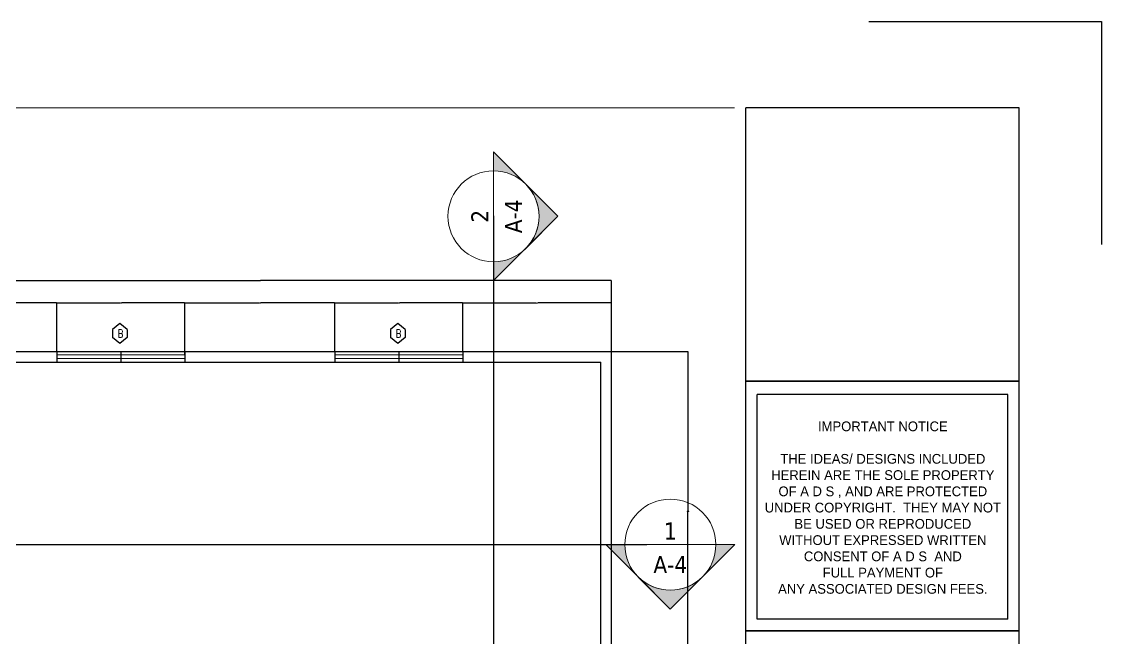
# Model space of a CAD drawing. Header units: inches. Extents: x 26998 to 46838, y -509 to 4343.
# Drawn here: x 37493 to 38100, y 3993 to 4340 of the extents above; entities that cross this region are included whole.
import ezdxf
from ezdxf.enums import TextEntityAlignment as Align

# ---------------------------------------------------------------- set-up
doc = ezdxf.new("R2010")
doc.units = ezdxf.units.IN
doc.header["$LTSCALE"] = 0.5
doc.header["$MEASUREMENT"] = 0
doc.layers.get('Defpoints').update_dxf_attribs({"color": 140})
doc.layers.add('S-Structural', color=1, linetype='Continuous', lineweight=20)
doc.layers.add('TXT', color=4, linetype='Continuous', lineweight=9)
doc.layers.add('Title Block', color=7, linetype='Continuous')
doc.layers.add('windows', color=4, linetype='Continuous')
doc.styles.add('HS-DESIGN-PLAN', font='GOTHIC.TTF', dxfattribs={"height": 0.09375})
doc.styles.get("Standard").update_dxf_attribs({"font": 'romans.shx', "width": 0.75})
doc.styles.add('Tahoma', font='tahoma.ttf')
doc.dimstyles.get("Standard").update_dxf_attribs({"dimtxt": 0.18, "dimasz": 0.18, "dimexe": 0.18, "dimexo": 0.0625, "dimgap": 0.09, "dimtad": 0, "dimtih": 1, "dimtoh": 1, "dimdec": 4, "dimzin": 0, "dimdsep": 46, "dimtxsty": 'Standard', "dimcen": 0.09, "dimadec": 0, "dimazin": 0, "dimtfac": 1, "dimtdec": 4, "dimtofl": 0, "dimtmove": 0, "dimatfit": 3, "dimfxl": 1, "dimtolj": 1, "dimtzin": 0, "dimarcsym": 0})

# ---------------------------------------------------------------- blocks, each defined once
blk = doc.blocks.new('*D1123')
at = {"layer": 'Defpoints', "color": 0, "transparency": 16777216}
for p in [(37824.27, 4194.49), (37428.47, 4154.69), (37824.27, 4154.69)]:
    blk.add_point(p, dxfattribs=at)
at = {"layer": 'Title Block', "color": 0, "lineweight": -2, "transparency": 16777216}
for p, q in [((37428.47, 4154.76), (37428.47, 4194.67)), ((37428.65, 4194.49), (37625.81, 4194.49)), ((37824.09, 4194.49), (37626.92, 4194.49)), ((37824.27, 4154.76), (37824.27, 4194.67))]:
    blk.add_line(p, q, dxfattribs=at)
at = {"layer": 'Title Block', "color": 0, "transparency": 16777216}
for points in [[(37428.65, 4194.52), (37428.65, 4194.46), (37428.47, 4194.49)], [(37824.09, 4194.52), (37824.09, 4194.46), (37824.27, 4194.49)]]:
    blk.add_solid(points, dxfattribs=at)
at = {"layer": 'Title Block', "color": 0, "transparency": 16777216, "insert": (37626.37, 4194.49), "char_height": 0.18, "attachment_point": 5}
blk.add_mtext('\\A1;395.8000', dxfattribs=at)
blk = doc.blocks.new('*D1124')
at = {"layer": 'Defpoints', "color": 0, "transparency": 16777216}
for p in [(37824.27, 4154.69), (37824.27, 3974.69), (37867.27, 3974.69)]:
    blk.add_point(p, dxfattribs=at)
at = {"layer": 'Title Block', "color": 0, "lineweight": -2, "transparency": 16777216}
for p, q in [((37824.33, 4154.69), (37867.45, 4154.69)), ((37867.27, 4154.51), (37867.27, 4064.87)), ((37867.27, 3974.87), (37867.27, 4064.51)), ((37824.33, 3974.69), (37867.45, 3974.69))]:
    blk.add_line(p, q, dxfattribs=at)
at = {"layer": 'Title Block', "color": 0, "transparency": 16777216}
for points in [[(37867.24, 4154.51), (37867.3, 4154.51), (37867.27, 4154.69)], [(37867.24, 3974.87), (37867.3, 3974.87), (37867.27, 3974.69)]]:
    blk.add_solid(points, dxfattribs=at)
at = {"layer": 'Title Block', "color": 0, "transparency": 16777216, "insert": (37867.27, 4064.69), "char_height": 0.18, "attachment_point": 5}
blk.add_mtext('\\A1;180.0000', dxfattribs=at)
blk = doc.blocks.new('*D1113')
at = {"layer": 'Defpoints', "color": 0, "transparency": 16777216}
for p in [(37584.38, 4181.99), (37512.38, 4154.68), (37584.38, 4154.68)]:
    blk.add_point(p, dxfattribs=at)
at = {"layer": 'Title Block', "color": 0, "lineweight": -2, "transparency": 16777216}
for p, q in [((37512.38, 4154.74), (37512.38, 4182.17)), ((37512.56, 4181.99), (37547.89, 4181.99)), ((37584.2, 4181.99), (37548.87, 4181.99)), ((37584.38, 4154.74), (37584.38, 4182.17))]:
    blk.add_line(p, q, dxfattribs=at)
at = {"layer": 'Title Block', "color": 0, "transparency": 16777216}
for points in [[(37512.56, 4182.02), (37512.56, 4181.96), (37512.38, 4181.99)], [(37584.2, 4182.02), (37584.2, 4181.96), (37584.38, 4181.99)]]:
    blk.add_solid(points, dxfattribs=at)
at = {"layer": 'Title Block', "color": 0, "transparency": 16777216, "insert": (37548.38, 4181.99), "char_height": 0.18, "attachment_point": 5}
blk.add_mtext('\\A1;72.0000', dxfattribs=at)
blk = doc.blocks.new('*D1114')
at = {"layer": 'Defpoints', "color": 0, "transparency": 16777216}
for p in [(37740.77, 4181.99), (37668.77, 4154.69), (37740.77, 4154.69)]:
    blk.add_point(p, dxfattribs=at)
at = {"layer": 'Title Block', "color": 0, "lineweight": -2, "transparency": 16777216}
for p, q in [((37668.77, 4154.76), (37668.77, 4182.17)), ((37668.95, 4181.99), (37704.28, 4181.99)), ((37740.59, 4181.99), (37705.26, 4181.99)), ((37740.77, 4154.76), (37740.77, 4182.17))]:
    blk.add_line(p, q, dxfattribs=at)
at = {"layer": 'Title Block', "color": 0, "transparency": 16777216}
for points in [[(37668.95, 4182.02), (37668.95, 4181.96), (37668.77, 4181.99)], [(37740.59, 4182.02), (37740.59, 4181.96), (37740.77, 4181.99)]]:
    blk.add_solid(points, dxfattribs=at)
at = {"layer": 'Title Block', "color": 0, "transparency": 16777216, "insert": (37704.77, 4181.99), "char_height": 0.18, "attachment_point": 5}
blk.add_mtext('\\A1;72.0000', dxfattribs=at)
blk = doc.blocks.new('*D1115')
at = {"layer": 'Defpoints', "color": 0, "transparency": 16777216}
for p in [(37428.47, 4181.99), (37428.47, 4154.69), (37512.38, 4154.68)]:
    blk.add_point(p, dxfattribs=at)
at = {"layer": 'Title Block', "color": 0, "lineweight": -2, "transparency": 16777216}
for p, q in [((37428.47, 4154.76), (37428.47, 4182.17)), ((37428.65, 4181.99), (37469.93, 4181.99)), ((37512.2, 4181.99), (37470.91, 4181.99)), ((37512.38, 4154.74), (37512.38, 4182.17))]:
    blk.add_line(p, q, dxfattribs=at)
at = {"layer": 'Title Block', "color": 0, "transparency": 16777216}
for points in [[(37428.65, 4182.02), (37428.65, 4181.96), (37428.47, 4181.99)], [(37512.2, 4182.02), (37512.2, 4181.96), (37512.38, 4181.99)]]:
    blk.add_solid(points, dxfattribs=at)
at = {"layer": 'Title Block', "color": 0, "transparency": 16777216, "insert": (37470.42, 4181.99), "char_height": 0.18, "attachment_point": 5}
blk.add_mtext('\\A1;83.9096', dxfattribs=at)
blk = doc.blocks.new('*D1116')
at = {"layer": 'Defpoints', "color": 0, "transparency": 16777216}
for p in [(37824.27, 4181.99), (37740.77, 4154.69), (37824.27, 4154.69)]:
    blk.add_point(p, dxfattribs=at)
at = {"layer": 'Title Block', "color": 0, "lineweight": -2, "transparency": 16777216}
for p, q in [((37740.77, 4154.76), (37740.77, 4182.17)), ((37740.95, 4181.99), (37782.03, 4181.99)), ((37824.09, 4181.99), (37783.01, 4181.99)), ((37824.27, 4154.76), (37824.27, 4182.17))]:
    blk.add_line(p, q, dxfattribs=at)
at = {"layer": 'Title Block', "color": 0, "transparency": 16777216}
for points in [[(37740.95, 4182.02), (37740.95, 4181.96), (37740.77, 4181.99)], [(37824.09, 4182.02), (37824.09, 4181.96), (37824.27, 4181.99)]]:
    blk.add_solid(points, dxfattribs=at)
at = {"layer": 'Title Block', "color": 0, "transparency": 16777216, "insert": (37782.52, 4181.99), "char_height": 0.18, "attachment_point": 5}
blk.add_mtext('\\A1;83.5000', dxfattribs=at)
blk = doc.blocks.new('*D1117')
at = {"layer": 'Defpoints', "color": 0, "transparency": 16777216}
for p in [(37668.77, 4181.99), (37668.77, 4154.69), (37584.38, 4152.68)]:
    blk.add_point(p, dxfattribs=at)
at = {"layer": 'Title Block', "color": 0, "lineweight": -2, "transparency": 16777216}
for p, q in [((37584.38, 4152.74), (37584.38, 4182.17)), ((37584.56, 4181.99), (37626.08, 4181.99)), ((37668.59, 4181.99), (37627.06, 4181.99)), ((37668.77, 4154.76), (37668.77, 4182.17))]:
    blk.add_line(p, q, dxfattribs=at)
at = {"layer": 'Title Block', "color": 0, "transparency": 16777216}
for points in [[(37584.56, 4182.02), (37584.56, 4181.96), (37584.38, 4181.99)], [(37668.59, 4182.02), (37668.59, 4181.96), (37668.77, 4181.99)]]:
    blk.add_solid(points, dxfattribs=at)
at = {"layer": 'Title Block', "color": 0, "transparency": 16777216, "insert": (37626.57, 4181.99), "char_height": 0.18, "attachment_point": 5}
blk.add_mtext('\\A1;84.3904', dxfattribs=at)
blk = doc.blocks.new('*U948')
h = blk.add_hatch(color=256)
edge = h.paths.add_edge_path()
edge.add_line((0.25, 0), (0.3536, 0))
edge.add_line((0.3536, 0), (0, -0.3536))
edge.add_line((0, -0.3536), (-0.3536, 0))
edge.add_line((-0.3536, 0), (-0.25, 0))
edge.add_arc((0, 0), 0.25, 180, 360)
blk.add_line((-0.25, 0), (0.25, 0))
for points in [[(0.25, 0), (0.3536, 0), (0, -0.3536), (-0.3536, 0), (-0.25, 0, 1)], [(-0.1768, -0.1768, 0.414214), (0.1768, -0.1768), (0, -0.3536), (-0.1768, -0.1768)]]:
    blk.add_lwpolyline(points, format="xyb", close=True)
blk.add_circle((0, 0), 0.25)
at = {"style": 'Tahoma', "flags": 8}
blk.add_attdef('VIEWNUMBER', text='', height=0.0938, dxfattribs=at).set_placement((0, 0), align=Align.BOTTOM_CENTER)
blk.add_attdef('SHEETNUMBER', text='', height=0.0938, dxfattribs=at).set_placement((0, -0.0625), align=Align.TOP_CENTER)

msp = doc.modelspace()

# ---------------------------------------------------------------- linework, layer by layer
at = {"color": 1}
for p, q in [((37758.0455989, 4230.9153056), (37758.0455989, 3490.427233)), ((37219.1666754, 4045.9391275), (37844.1704897, 4045.9391275))]:
    msp.add_line(p, q, dxfattribs=at)
msp.add_lwpolyline([(36398.5687278, 4291.6919129, 0.5, 0.5, 0), (37893.6279625, 4291.6919129, 0, 0, 0), (37893.6279625, 3165.2426914, 0.5, 0.5, 0), (36398.5687278, 3165.2426914, 0.5, 0.5, 0)], format="xyseb")
at = {"layer": 'Title Block'}
for p, q in [((37969.0841208, 4340.2688729), (38099.8877058, 4340.2688729)), ((37969.0841208, 4340.2688729), (38099.8877058, 4340.2688729)), ((37969.0841208, 4340.2688729), (38099.8877058, 4340.2688729)), ((37969.0841208, 4340.2688729), (38099.8877058, 4340.2688729)), ((37969.0841208, 4340.2688729), (38099.8877058, 4340.2688729)), ((37969.0841208, 4340.2688729), (38099.8877058, 4340.2688729)), ((37969.0841208, 4340.2688729), (38099.8877058, 4340.2688729)), ((37969.0841208, 4340.2688729), (38099.8877058, 4340.2688729)), ((38099.8877058, 4340.2688729), (38099.8877058, 4214.7783929)), ((38099.8877058, 4340.2688729), (38099.8877058, 4214.7783929)), ((38099.8877058, 4340.2688729), (38099.8877058, 4214.7783929)), ((38099.8877058, 4340.2688729), (38099.8877058, 4214.7783929)), ((38099.8877058, 4340.2688729), (38099.8877058, 4214.7783929)), ((38099.8877058, 4340.2688729), (38099.8877058, 4214.7783929)), ((38099.8877058, 4340.2688729), (38099.8877058, 4214.7783929)), ((38099.8877058, 4340.2688729), (38099.8877058, 4214.7783929)), ((38099.8877058, 4340.2688729), (38099.8877058, 4214.7783929)), ((38099.8877058, 4340.2688729), (38099.8877058, 4214.7783929)), ((38099.8877058, 4340.2688729), (38099.8877058, 4214.7783929)), ((38099.8877058, 4340.2688729), (38099.8877058, 4214.7783929)), ((38099.8877058, 4340.2688729), (38099.8877058, 4214.7783929)), ((38099.8877058, 4340.2688729), (38099.8877058, 4214.7783929)), ((38099.8877058, 4340.2688729), (38099.8877058, 4214.7783929)), ((38099.8877058, 4340.2688729), (38099.8877058, 4214.7783929)), ((38099.8877058, 4340.2688729), (38099.8877058, 4214.7783929)), ((38099.8877058, 4340.2688729), (38099.8877058, 4214.7783929)), ((38099.8877058, 4340.2688729), (38099.8877058, 4214.7783929)), ((38099.8877058, 4340.2688729), (38099.8877058, 4214.7783929)), ((38099.8877058, 4340.2688729), (38099.8877058, 4214.7783929)), ((38099.8877058, 4340.2688729), (38099.8877058, 4214.7783929)), ((38099.8877058, 4340.2688729), (38099.8877058, 4214.7783929)), ((38099.8877058, 4340.2688729), (38099.8877058, 4214.7783929)), ((38099.8877058, 4340.2688729), (38099.8877058, 4214.7783929)), ((38099.8877058, 4340.2688729), (38099.8877058, 4214.7783929)), ((38099.8877058, 4340.2688729), (38099.8877058, 4214.7783929)), ((38099.8877058, 4340.2688729), (38099.8877058, 4214.7783929)), ((38099.8877058, 4340.2688729), (38099.8877058, 4214.7783929)), ((38099.8877058, 4340.2688729), (38099.8877058, 4214.7783929)), ((37899.9530875, 3165.2426815), (37899.9530875, 4291.6919029)), ((38053.5680875, 4291.6919029), (37899.9530875, 4291.6919029)), ((38053.5680875, 3165.2426815), (38053.5680875, 4291.6919029)), ((37428.4675686, 4154.6930304), (37824.2675686, 4154.6930304)), ((37512.3772034, 4154.6789783), (37512.3772034, 4148.6789783)), ((37548.3772034, 4154.6789783), (37548.3772034, 4148.6789783)), ((37548.3772034, 4154.6789783), (37548.3772034, 4148.6789783)), ((37584.3772034, 4154.6789783), (37584.3772034, 4148.6789783)), ((37668.7675686, 4154.6930304), (37668.7675686, 4148.6930304)), ((37704.7675686, 4154.6930304), (37704.7675686, 4148.6930304)), ((37704.7675686, 4154.6930304), (37704.7675686, 4148.6930304)), ((37740.7675686, 4154.6930304), (37740.7675686, 4148.6930304)), ((37824.2675686, 3974.6930304), (37824.2675686, 4154.6930304)), ((37434.4675686, 4148.6930304), (37818.2675686, 4148.6930304)), ((37818.2675686, 3974.6930304), (37818.2675686, 4148.6930304)), ((37899.9530875, 4138.0094029), (38053.5680875, 4138.0094029)), ((37899.9530875, 4138.0094029), (38053.5680875, 4138.0094029)), ((37899.9530875, 4138.0094029), (38053.5680875, 4138.0094029)), ((37899.9530875, 4138.0094029), (38053.5680875, 4138.0094029)), ((38053.5680875, 4138.0094029), (37899.9530875, 4138.0094029)), ((37906.2230875, 4004.1006529), (37906.2230875, 4130.4219029)), ((38047.2980875, 4130.4219029), (37906.2230875, 4130.4219029)), ((37906.2230875, 4004.1006529), (37906.2230875, 4130.4219029)), ((38047.2980875, 4004.1006529), (38047.2980875, 4130.4219029)), ((38047.2980875, 4004.1006529), (37906.2230875, 4004.1006529)), ((37899.9530875, 3997.5094029), (38053.5680875, 3997.5094029)), ((37899.9530875, 3997.5094029), (38053.5680875, 3997.5094029)), ((37899.9530875, 3997.5094029), (38053.5680875, 3997.5094029)), ((38053.5680875, 3997.5094029), (37899.9530875, 3997.5094029))]:
    msp.add_line(p, q, dxfattribs=at)
at = {"layer": 'Title Block', "const_width": 0.5}
for points in [[(37899.9530875, 4291.6919029), (38053.5680875, 4291.6919029)], [(37899.9530875, 3165.2426815), (37899.9530875, 4291.6919029)], [(38053.5680875, 3165.2426815), (38053.5680875, 4291.6919029)], [(37899.9530875, 4138.0094029), (38053.5680875, 4138.0094029)], [(37899.9530875, 4138.0094029), (38053.5680875, 4138.0094029)], [(37899.9530875, 3997.5094029), (38053.5680875, 3997.5094029)], [(37899.9530875, 3997.5094029), (38053.5680875, 3997.5094029)]]:
    msp.add_lwpolyline(points, dxfattribs=at)
at = {"layer": 'TXT'}
for p, q in [((37548.3772034, 4152.6789783), (37512.3772034, 4152.6789783)), ((37548.3772034, 4150.6789783), (37512.3772034, 4150.6789783)), ((37548.3772034, 4152.6789783), (37584.3772034, 4152.6789783)), ((37548.3772034, 4150.6789783), (37584.3772034, 4150.6789783)), ((37668.7675686, 4152.6930304), (37704.7675686, 4152.6930304)), ((37668.7675686, 4150.6930304), (37704.7675686, 4150.6930304)), ((37704.7675686, 4152.6930304), (37740.7675686, 4152.6930304)), ((37704.7675686, 4150.6930304), (37740.7675686, 4150.6930304))]:
    msp.add_line(p, q, dxfattribs=at)
at = {"layer": 'windows'}
for p, q in [((37547.7522034, 4170.3180304), (37543.6272034, 4166.9430304)), ((37543.6272034, 4166.9430304), (37543.6272034, 4162.4430304)), ((37551.8772034, 4166.9430304), (37547.7522034, 4170.3180304)), ((37551.8772034, 4166.9430304), (37551.8772034, 4162.4430304)), ((37704.1425686, 4170.3320826), (37700.0175686, 4166.9570826)), ((37700.0175686, 4166.9570826), (37700.0175686, 4162.4570826)), ((37708.2675686, 4166.9570826), (37704.1425686, 4170.3320826)), ((37708.2675686, 4166.9570826), (37708.2675686, 4162.4570826)), ((37547.7522034, 4159.0680304), (37543.6272034, 4162.4430304)), ((37551.8772034, 4162.4430304), (37547.7522034, 4159.0680304)), ((37704.1425686, 4159.0820826), (37700.0175686, 4162.4570826)), ((37708.2675686, 4162.4570826), (37704.1425686, 4159.0820826))]:
    msp.add_line(p, q, dxfattribs=at)

# ---------------------------------------------------------------- block references
at = {"layer": 'S-Structural'}
ref = msp.add_blockref('*U948', (37757.9736416, 4230.6968985), dxfattribs=dict(at, xscale=102.4, yscale=102.4, zscale=102.4, rotation=90))
ref.add_attrib('VIEWNUMBER', '2', dxfattribs={"layer": '0', "height": 9.6, "rotation": 90, "style": 'Tahoma'}).set_placement((37757.9736416, 4230.6968985), align=Align.BOTTOM_CENTER)
ref.add_attrib('SHEETNUMBER', 'A-4', dxfattribs={"layer": '0', "height": 9.6, "rotation": 90, "style": 'Tahoma'}).set_placement((37764.3736416, 4230.6968985), align=Align.TOP_CENTER)
ref = msp.add_blockref('*U948', (37857.4240953, 4045.9391275), dxfattribs=dict(at, xscale=102.4, yscale=102.4, zscale=102.4))
ref.add_attrib('VIEWNUMBER', '1', dxfattribs={"layer": '0', "height": 9.6, "style": 'Tahoma'}).set_placement((37857.4240953, 4045.9391275), align=Align.BOTTOM_CENTER)
ref.add_attrib('SHEETNUMBER', 'A-4', dxfattribs={"layer": '0', "height": 9.6, "style": 'Tahoma'}).set_placement((37857.4240953, 4039.5391275), align=Align.TOP_CENTER)

# ---------------------------------------------------------------- texts
at = {"layer": 'Title Block', "insert": (37976.9511637, 4066.752633), "char_height": 5.48625, "width": 1080.556998024, "attachment_point": 5, "style": 'HS-DESIGN-PLAN'}
msp.add_mtext('IMPORTANT NOTICE \\P\\P\\pxt2;THE IDEAS/ DESIGNS INCLUDED \\PHEREIN ARE THE SOLE PROPERTY \\POF A D S , AND ARE PROTECTED \\PUNDER COPYRIGHT.  THEY MAY NOT \\PBE USED OR REPRODUCED \\PWITHOUT EXPRESSED WRITTEN \\PCONSENT OF A D S  AND \\PFULL PAYMENT OF \\PANY ASSOCIATED DESIGN FEES.', dxfattribs=at)
at = {"layer": 'windows', "char_height": 4.5, "attachment_point": 1}
for insert in [(37546.6272034, 4166.9430304), (37703.0175686, 4166.9570826)]:
    msp.add_mtext_dynamic_manual_height_columns('B', width=6.385789309, gutter_width=30, heights=[0], dxfattribs=dict(at, insert=insert))

# ---------------------------------------------------------------- dimensions: what is measured, and where the dimension line sits
at = {"layer": 'Title Block'}
for base, p1, p2, picture, middle in [((37824.2675686, 4194.4930304), (37428.4675686, 4154.6930304), (37824.2675686, 4154.6930304), '*D1123', (37626.3675686, 4194.4930304)), ((37428.4675686, 4181.9930304), (37512.3772034, 4154.6789783), (37428.4675686, 4154.6930304), '*D1115', (37470.422386, 4181.9930304)), ((37584.3772034, 4181.9930304), (37512.3772034, 4154.6789783), (37584.3772034, 4154.6789783), '*D1113', (37548.3772034, 4181.9930304)), ((37668.7675686, 4181.9930304), (37584.3772034, 4152.6789783), (37668.7675686, 4154.6930304), '*D1117', (37626.572386, 4181.9930304)), ((37740.7675686, 4181.9930304), (37668.7675686, 4154.6930304), (37740.7675686, 4154.6930304), '*D1114', (37704.7675686, 4181.9930304)), ((37824.2675686, 4181.9930304), (37740.7675686, 4154.6930304), (37824.2675686, 4154.6930304), '*D1116', (37782.5175686, 4181.9930304))]:
    dim = msp.add_linear_dim(base=base, p1=p1, p2=p2, dimstyle='Standard', dxfattribs=at)
    dim.commit()
    dim.dimension.update_dxf_attribs({"geometry": picture, "text_midpoint": middle})
dim = msp.add_linear_dim(base=(37867.2675686, 3974.6930304), p1=(37824.2675686, 4154.6930304), p2=(37824.2675686, 3974.6930304), angle=90, dimstyle='Standard', dxfattribs=at)
dim.commit()
dim.dimension.update_dxf_attribs({"geometry": '*D1124', "text_midpoint": (37867.2675686, 4064.6930304)})

doc.saveas('drawing.dxf')
